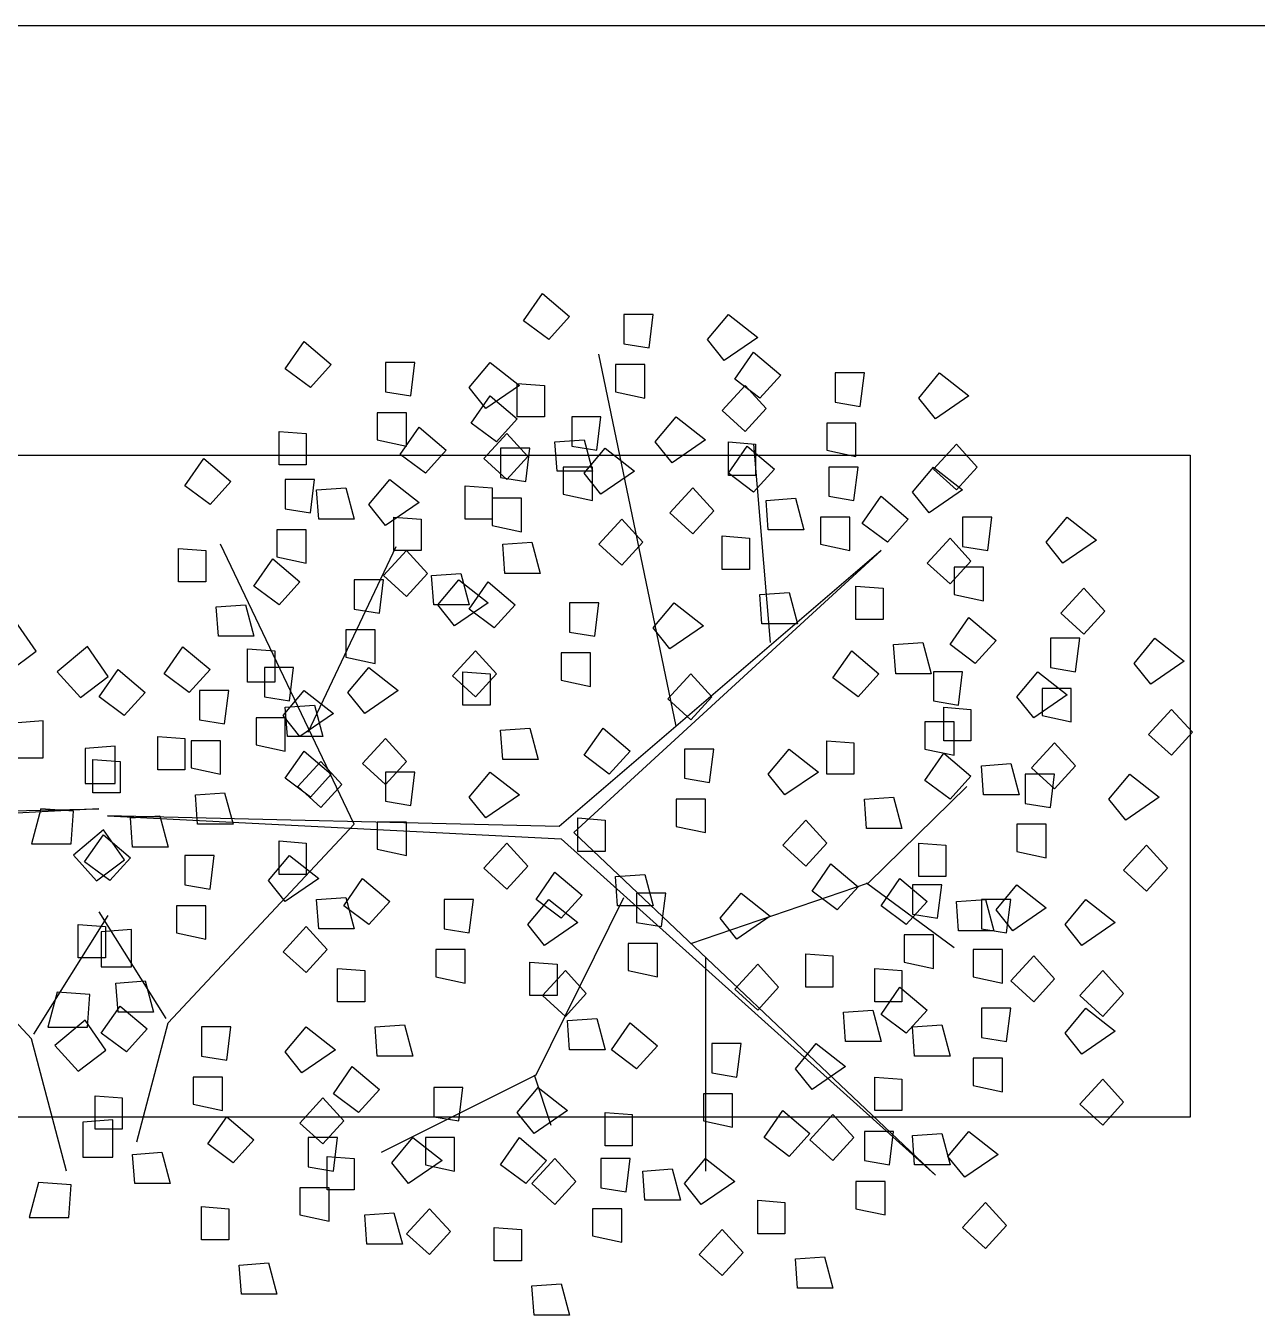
# Model space of a CAD drawing. Header units: millimetres. Extents: x 0 to 25200, y 0 to 17820.
# Drawn here: x 23277 to 23927, y 15668 to 16350 of the extents above; entities that cross this region are included whole.
import ezdxf

# ---------------------------------------------------------------- set-up
doc = ezdxf.new("R2010")
doc.units = ezdxf.units.MM
doc.header["$LTSCALE"] = 100
doc.header["$MEASUREMENT"] = 0
doc.layers.add('CO-TREE', color=251, linetype='Continuous')
doc.layers.add('TB-FORM', color=7, linetype='Continuous')

# ---------------------------------------------------------------- blocks, each defined once
blk = doc.blocks.new('T-208')
at = {"layer": 'CO-TREE'}
for p, q in [((242.04, 247.02), (251.98, 261.38)), ((251.98, 261.38), (266.34, 249.23)), ((255.29, 237.08), (242.04, 247.02)), ((266.34, 249.23), (255.29, 237.08)), ((310.54, 250.34), (295.07, 250.34)), ((295.07, 250.34), (295.07, 234.87)), ((308.33, 232.67), (310.54, 250.34)), ((339.26, 237.08), (350.31, 250.34)), ((350.31, 250.34), (365.78, 238.19)), ((116.08, 221.62), (126.03, 235.98)), ((126.03, 235.98), (140.39, 223.83)), ((295.07, 234.87), (308.33, 232.67)), ((348.1, 226.04), (339.26, 237.08)), ((365.78, 238.19), (348.1, 226.04)), ((322.69, 32.76), (281.81, 229.35)), ((353.63, 216.1), (363.57, 230.46)), ((363.57, 230.46), (377.93, 218.31)), ((129.34, 211.68), (116.08, 221.62)), ((140.39, 223.83), (129.34, 211.68)), ((184.58, 224.94), (169.12, 224.94)), ((169.12, 224.94), (169.12, 209.47)), ((182.37, 207.26), (184.58, 224.94)), ((213.31, 211.68), (224.36, 224.94)), ((224.36, 224.94), (239.83, 212.79)), ((306.12, 223.83), (290.65, 223.83)), ((290.65, 223.83), (290.65, 209.47)), ((306.12, 206.16), (306.12, 223.83)), ((377.93, 218.31), (366.88, 206.16)), ((422.13, 219.41), (406.66, 219.41)), ((406.66, 219.41), (406.66, 203.95)), ((419.92, 201.74), (422.13, 219.41)), ((450.85, 206.16), (461.9, 219.41)), ((461.9, 219.41), (477.37, 207.26)), ((222.15, 200.64), (213.31, 211.68)), ((239.83, 212.79), (222.15, 200.64)), ((238.72, 196.22), (238.72, 213.89)), ((238.72, 213.89), (253.08, 212.79)), ((253.08, 212.79), (253.08, 196.22)), ((347, 199.53), (359.15, 212.79)), ((366.88, 206.16), (353.63, 216.1)), ((359.15, 212.79), (370.2, 200.64)), ((169.12, 209.47), (182.37, 207.26)), ((214.41, 192.91), (224.36, 207.26)), ((224.36, 207.26), (238.72, 195.12)), ((290.65, 209.47), (306.12, 206.16)), ((459.69, 195.12), (450.85, 206.16)), ((477.37, 207.26), (459.69, 195.12)), ((164.7, 198.43), (164.7, 184.07)), ((180.16, 198.43), (164.7, 198.43)), ((180.16, 180.76), (180.16, 198.43)), ((359.15, 188.49), (347, 199.53)), ((370.2, 200.64), (359.15, 188.49)), ((406.66, 203.95), (419.92, 201.74)), ((227.67, 182.97), (214.41, 192.91)), ((238.72, 195.12), (227.67, 182.97)), ((253.08, 196.22), (238.72, 196.22)), ((267.45, 196.22), (267.45, 180.76)), ((282.91, 196.22), (267.45, 196.22)), ((280.71, 178.55), (282.91, 196.22)), ((311.64, 182.97), (322.69, 196.22)), ((322.69, 196.22), (338.16, 184.07)), ((402.24, 192.91), (402.24, 178.55)), ((417.71, 192.91), (402.24, 192.91)), ((417.71, 175.24), (417.71, 192.91)), ((112.77, 170.82), (112.77, 188.49)), ((112.77, 188.49), (127.13, 187.38)), ((127.13, 187.38), (127.13, 170.82)), ((164.7, 184.07), (180.16, 180.76)), ((176.85, 176.34), (186.79, 190.7)), ((186.79, 190.7), (201.16, 178.55)), ((221.04, 174.13), (233.2, 187.38)), ((233.2, 187.38), (244.25, 175.24)), ((258.61, 182.97), (274.08, 184.07)), ((274.08, 184.07), (278.5, 167.5)), ((338.16, 184.07), (320.48, 171.92)), ((201.16, 178.55), (190.11, 166.4)), ((245.35, 179.65), (229.88, 179.65)), ((229.88, 179.65), (229.88, 164.19)), ((243.14, 161.98), (245.35, 179.65)), ((259.71, 167.5), (258.61, 182.97)), ((267.45, 180.76), (280.71, 178.55)), ((274.08, 166.4), (285.12, 179.65)), ((285.12, 179.65), (300.59, 167.5)), ((320.48, 171.92), (311.64, 182.97)), ((350.31, 165.3), (350.31, 182.97)), ((350.31, 182.97), (364.67, 181.86)), ((350.31, 166.4), (360.25, 180.76)), ((360.25, 180.76), (374.62, 168.61)), ((363.57, 181.86), (372.41, 76.94)), ((364.67, 181.86), (364.67, 165.3)), ((402.24, 178.55), (417.71, 175.24)), ((458.59, 168.61), (470.74, 181.86)), ((470.74, 181.86), (481.79, 169.71)), ((-605.7, 176.05), (594.3, 176.05)), ((63.05, 159.77), (72.99, 174.13)), ((72.99, 174.13), (87.36, 161.98)), ((127.13, 170.82), (112.77, 170.82)), ((190.11, 166.4), (176.85, 176.34)), ((233.2, 163.09), (221.04, 174.13)), ((244.25, 175.24), (233.2, 163.09)), ((594.3, 176.05), (594.3, -173.95)), ((229.88, 164.19), (243.14, 161.98)), ((278.5, 167.5), (259.71, 167.5)), ((278.5, 169.71), (263.03, 169.71)), ((263.03, 169.71), (263.03, 155.36)), ((282.91, 155.36), (274.08, 166.4)), ((278.5, 152.04), (278.5, 169.71)), ((300.59, 167.5), (282.91, 155.36)), ((363.57, 156.46), (350.31, 166.4)), ((364.67, 165.3), (350.31, 165.3)), ((374.62, 168.61), (363.57, 156.46)), ((418.81, 169.71), (403.34, 169.71)), ((403.34, 169.71), (403.34, 154.25)), ((416.6, 152.04), (418.81, 169.71)), ((447.54, 156.46), (458.59, 169.71)), ((458.59, 169.71), (474.05, 157.56)), ((470.74, 157.56), (458.59, 168.61)), ((481.79, 169.71), (470.74, 157.56)), ((76.31, 149.83), (63.05, 159.77)), ((87.36, 161.98), (76.31, 149.83)), ((131.55, 163.09), (116.08, 163.09)), ((116.08, 163.09), (116.08, 147.63)), ((129.34, 145.42), (131.55, 163.09)), ((132.66, 157.56), (148.12, 158.67)), ((133.76, 142.1), (132.66, 157.56)), ((148.12, 158.67), (152.54, 142.1)), ((160.28, 149.83), (171.33, 163.09)), ((171.33, 163.09), (186.79, 150.94)), ((211.1, 142.1), (211.1, 159.77)), ((211.1, 159.77), (225.46, 158.67)), ((225.46, 158.67), (225.46, 142.1)), ((319.37, 145.42), (331.53, 158.67)), ((331.53, 158.67), (342.58, 146.52)), ((474.05, 157.56), (456.38, 145.42)), ((186.79, 150.94), (169.12, 138.79)), ((240.93, 153.15), (225.46, 153.15)), ((225.46, 153.15), (225.46, 138.79)), ((240.93, 135.48), (240.93, 153.15)), ((263.03, 155.36), (278.5, 152.04)), ((370.2, 152.04), (385.67, 153.15)), ((371.3, 136.58), (370.2, 152.04)), ((385.67, 153.15), (390.09, 136.58)), ((403.34, 154.25), (416.6, 152.04)), ((421.02, 139.89), (430.96, 154.25)), ((430.96, 154.25), (445.33, 142.1)), ((456.38, 145.42), (447.54, 156.46)), ((116.08, 147.63), (129.34, 145.42)), ((169.12, 138.79), (160.28, 149.83)), ((173.54, 125.54), (173.54, 143.21)), ((173.54, 143.21), (187.9, 142.1)), ((331.53, 134.37), (319.37, 145.42)), ((342.58, 146.52), (331.53, 134.37)), ((414.39, 143.21), (398.92, 143.21)), ((398.92, 143.21), (398.92, 128.85)), ((414.39, 125.54), (414.39, 143.21)), ((489.52, 143.21), (474.05, 143.21)), ((474.05, 143.21), (474.05, 127.75)), ((487.31, 125.54), (489.52, 143.21)), ((518.25, 129.95), (529.3, 143.21)), ((529.3, 143.21), (544.76, 131.06)), ((127.13, 136.58), (111.66, 136.58)), ((111.66, 136.58), (111.66, 122.22)), ((127.13, 118.91), (127.13, 136.58)), ((152.54, 142.1), (133.76, 142.1)), ((187.9, 142.1), (187.9, 125.54)), ((225.46, 142.1), (211.1, 142.1)), ((225.46, 138.79), (240.93, 135.48)), ((281.81, 128.85), (293.96, 142.1)), ((293.96, 142.1), (305.01, 129.95)), ((390.09, 136.58), (371.3, 136.58)), ((434.28, 129.95), (421.02, 139.89)), ((445.33, 142.1), (434.28, 129.95)), ((230.99, 128.85), (246.46, 129.95)), ((246.46, 129.95), (250.87, 113.39)), ((305.01, 129.95), (293.96, 117.81)), ((347, 115.6), (347, 133.27)), ((347, 133.27), (361.36, 132.16)), ((361.36, 132.16), (361.36, 115.6)), ((455.27, 118.91), (467.42, 132.16)), ((467.42, 132.16), (478.47, 120.01)), ((527.09, 118.91), (518.25, 129.95)), ((544.76, 131.06), (527.09, 118.91)), ((59.74, 108.97), (59.74, 126.64)), ((59.74, 126.64), (74.1, 125.54)), ((74.1, 125.54), (74.1, 108.97)), ((152.54, -19.14), (81.83, 128.85)), ((128.24, 29.45), (174.64, 127.75)), ((168.01, 112.28), (180.16, 125.54)), ((187.9, 125.54), (173.54, 125.54)), ((180.16, 125.54), (191.21, 113.39)), ((232.09, 113.39), (230.99, 128.85)), ((430.96, 125.54), (260.82, -20.25)), ((268.55, -23.56), (430.96, 125.54)), ((293.96, 117.81), (281.81, 128.85)), ((398.92, 128.85), (414.39, 125.54)), ((474.05, 127.75), (487.31, 125.54)), ((99.51, 106.76), (109.45, 121.12)), ((109.45, 121.12), (123.82, 108.97)), ((111.66, 122.22), (127.13, 118.91)), ((467.42, 107.87), (455.27, 118.91)), ((478.47, 120.01), (467.42, 107.87)), ((469.63, 116.7), (469.63, 102.34)), ((485.1, 116.7), (469.63, 116.7)), ((485.1, 99.03), (485.1, 116.7)), ((168.01, 110.07), (152.54, 110.07)), ((152.54, 110.07), (152.54, 94.61)), ((165.8, 92.4), (168.01, 110.07)), ((180.16, 101.24), (168.01, 112.28)), ((191.21, 113.39), (180.16, 101.24)), ((193.42, 112.28), (208.89, 113.39)), ((194.53, 96.82), (193.42, 112.28)), ((196.74, 96.82), (207.79, 110.07)), ((207.79, 110.07), (223.25, 97.93)), ((208.89, 113.39), (213.31, 96.82)), ((250.87, 113.39), (232.09, 113.39)), ((361.36, 115.6), (347, 115.6)), ((74.1, 108.97), (59.74, 108.97)), ((112.77, 96.82), (99.51, 106.76)), ((123.82, 108.97), (112.77, 96.82)), ((213.31, 94.61), (223.25, 108.97)), ((223.25, 108.97), (237.62, 96.82)), ((366.88, 102.34), (382.35, 103.45)), ((367.99, 86.88), (366.88, 102.34)), ((382.35, 103.45), (386.77, 86.88)), ((417.71, 89.09), (417.71, 106.76)), ((417.71, 106.76), (432.07, 105.66)), ((432.07, 105.66), (432.07, 89.09)), ((469.63, 102.34), (485.1, 99.03)), ((525.98, 92.4), (538.13, 105.66)), ((538.13, 105.66), (549.18, 93.51)), ((79.62, 95.72), (95.09, 96.82)), ((80.73, 80.26), (79.62, 95.72)), ((95.09, 96.82), (99.51, 80.26)), ((213.31, 96.82), (194.53, 96.82)), ((205.58, 85.78), (196.74, 96.82)), ((223.25, 97.93), (205.58, 85.78)), ((237.62, 96.82), (226.57, 84.67)), ((281.81, 97.93), (266.34, 97.93)), ((266.34, 97.93), (266.34, 82.46)), ((279.6, 80.26), (281.81, 97.93)), ((310.54, 84.67), (321.58, 97.93)), ((321.58, 97.93), (337.05, 85.78)), ((152.54, 94.61), (165.8, 92.4)), ((226.57, 84.67), (213.31, 94.61)), ((432.07, 89.09), (417.71, 89.09)), ((467.42, 75.84), (477.37, 90.19)), ((477.37, 90.19), (491.73, 78.05)), ((538.13, 81.36), (525.98, 92.4)), ((549.18, 93.51), (538.13, 81.36)), ((-15.53, 72.42), (-26.58, 88.38)), ((163.59, 83.57), (148.12, 83.57)), ((148.12, 83.57), (148.12, 69.21)), ((163.59, 65.9), (163.59, 83.57)), ((266.34, 82.46), (279.6, 80.26)), ((319.37, 73.63), (310.54, 84.67)), ((337.05, 85.78), (319.37, 73.63)), ((386.77, 86.88), (367.99, 86.88)), ((99.51, 80.26), (80.73, 80.26)), ((437.59, 75.84), (453.06, 76.94)), ((438.7, 60.38), (437.59, 75.84)), ((453.06, 76.94), (457.48, 60.38)), ((480.68, 65.9), (467.42, 75.84)), ((491.73, 78.05), (480.68, 65.9)), ((535.92, 79.15), (520.46, 79.15)), ((520.46, 79.15), (520.46, 63.69)), ((533.71, 61.48), (535.92, 79.15)), ((564.65, 65.9), (575.7, 79.15)), ((575.7, 79.15), (591.17, 67)), ((-30.26, 61.38), (-15.53, 72.42)), ((11.48, 74.88), (-4.48, 61.38)), ((22.53, 58.93), (11.48, 74.88)), ((52, 60.38), (61.95, 74.73)), ((61.95, 74.73), (76.31, 62.58)), ((96.2, 73.63), (110.56, 72.52)), ((96.2, 55.96), (96.2, 73.63)), ((110.56, 72.52), (110.56, 55.96)), ((148.12, 69.21), (163.59, 65.9)), ((204.47, 59.27), (216.62, 72.52)), ((216.62, 72.52), (227.67, 60.38)), ((277.39, 71.42), (261.92, 71.42)), ((261.92, 71.42), (261.92, 57.06)), ((277.39, 53.75), (277.39, 71.42)), ((405.55, 58.17), (415.5, 72.52)), ((415.5, 72.52), (429.86, 60.38)), ((-4.48, 61.38), (7.8, 47.88)), ((17.75, 48.23), (27.7, 62.58)), ((27.7, 62.58), (42.06, 50.44)), ((76.31, 62.58), (65.26, 50.44)), ((120.5, 63.69), (105.03, 63.69)), ((105.03, 63.69), (105.03, 48.23)), ((118.29, 46.02), (120.5, 63.69)), ((149.23, 50.44), (160.28, 63.69)), ((160.28, 63.69), (175.74, 51.54)), ((210, 43.81), (210, 61.48)), ((210, 61.48), (224.36, 60.38)), ((474.05, 61.48), (458.59, 61.48)), ((458.59, 61.48), (458.59, 46.02)), ((471.84, 43.81), (474.05, 61.48)), ((502.78, 48.23), (513.83, 61.48)), ((513.83, 61.48), (529.3, 49.33)), ((520.46, 63.69), (533.71, 61.48)), ((573.49, 54.85), (564.65, 65.9)), ((591.17, 67), (573.49, 54.85)), ((7.8, 47.88), (22.53, 58.93)), ((65.26, 50.44), (52, 60.38)), ((110.56, 55.96), (96.2, 55.96)), ((216.62, 48.23), (204.47, 59.27)), ((227.67, 60.38), (216.62, 48.23)), ((224.36, 60.38), (224.36, 43.81)), ((261.92, 57.06), (277.39, 53.75)), ((318.27, 47.12), (330.42, 60.38)), ((330.42, 60.38), (341.47, 48.23)), ((418.81, 48.23), (405.55, 58.17)), ((429.86, 60.38), (418.81, 48.23)), ((457.48, 60.38), (438.7, 60.38)), ((31.01, 38.29), (17.75, 48.23)), ((42.06, 50.44), (31.01, 38.29)), ((86.25, 51.54), (70.78, 51.54)), ((70.78, 51.54), (70.78, 36.08)), ((84.04, 33.87), (86.25, 51.54)), ((105.03, 48.23), (118.29, 46.02)), ((114.98, 38.29), (126.03, 51.54)), ((126.03, 51.54), (141.49, 39.39)), ((158.07, 39.39), (149.23, 50.44)), ((175.74, 51.54), (158.07, 39.39)), ((341.47, 48.23), (330.42, 36.08)), ((511.62, 37.18), (502.78, 48.23)), ((529.3, 49.33), (511.62, 37.18)), ((531.51, 52.64), (516.04, 52.64)), ((516.04, 52.64), (516.04, 38.29)), ((531.51, 34.97), (531.51, 52.64)), ((116.08, 42.7), (131.55, 43.81)), ((117.19, 27.24), (116.08, 42.7)), ((131.55, 43.81), (135.97, 27.24)), ((224.36, 43.81), (210, 43.81)), ((330.42, 36.08), (318.27, 47.12)), ((458.59, 46.02), (471.84, 43.81)), ((464.11, 25.03), (464.11, 42.7)), ((464.11, 42.7), (478.47, 41.6)), ((478.47, 41.6), (478.47, 25.03)), ((572.38, 28.35), (584.54, 41.6)), ((584.54, 41.6), (595.59, 29.45)), ((-11.84, 35.61), (-27.8, 34.38)), ((-11.84, 15.98), (-11.84, 35.61)), ((70.78, 36.08), (84.04, 33.87)), ((116.08, 37.18), (100.62, 37.18)), ((100.62, 37.18), (100.62, 22.82)), ((123.82, 27.24), (114.98, 38.29)), ((116.08, 19.51), (116.08, 37.18)), ((141.49, 39.39), (123.82, 27.24)), ((469.63, 34.97), (454.17, 34.97)), ((454.17, 34.97), (454.17, 20.62)), ((469.63, 17.3), (469.63, 34.97)), ((516.04, 38.29), (531.51, 34.97)), ((229.88, 30.56), (245.35, 31.66)), ((230.99, 15.09), (229.88, 30.56)), ((245.35, 31.66), (249.77, 15.09)), ((274.08, 17.3), (284.02, 31.66)), ((284.02, 31.66), (298.38, 19.51)), ((584.54, 17.3), (572.38, 28.35)), ((595.59, 29.45), (584.54, 17.3)), ((26.21, 22.11), (10.25, 20.88)), ((10.25, 20.88), (10.25, 2.48)), ((26.21, 2.48), (26.21, 22.11)), ((48.69, 9.57), (48.69, 27.24)), ((48.69, 27.24), (63.05, 26.14)), ((63.05, 26.14), (63.05, 9.57)), ((81.83, 25.03), (66.37, 25.03)), ((66.37, 25.03), (66.37, 10.68)), ((81.83, 7.36), (81.83, 25.03)), ((100.62, 22.82), (116.08, 19.51)), ((135.97, 27.24), (117.19, 27.24)), ((156.96, 12.89), (169.12, 26.14)), ((169.12, 26.14), (180.16, 13.99)), ((342.58, 20.62), (327.11, 20.62)), ((327.11, 20.62), (327.11, 5.15)), ((340.37, 2.95), (342.58, 20.62)), ((371.3, 7.36), (382.35, 20.62)), ((382.35, 20.62), (397.82, 8.47)), ((402.24, 7.36), (402.24, 25.03)), ((402.24, 25.03), (416.6, 23.93)), ((416.6, 23.93), (416.6, 7.36)), ((454.17, 20.62), (469.63, 17.3)), ((478.47, 25.03), (464.11, 25.03)), ((510.51, 10.68), (522.67, 23.93)), ((522.67, 23.93), (533.71, 11.78)), ((-27.8, 15.98), (-11.84, 15.98)), ((14.44, -2.58), (14.44, 15.09)), ((14.44, 15.09), (28.8, 13.99)), ((28.8, 13.99), (28.8, -2.58)), ((116.08, 5.15), (126.03, 19.51)), ((122.71, 0.74), (134.87, 13.99)), ((126.03, 19.51), (140.39, 7.36)), ((134.87, 13.99), (145.91, 1.84)), ((180.16, 13.99), (169.12, 1.84)), ((249.77, 15.09), (230.99, 15.09)), ((287.33, 7.36), (274.08, 17.3)), ((298.38, 19.51), (287.33, 7.36)), ((454.17, 4.05), (464.11, 18.41)), ((464.11, 18.41), (478.47, 6.26)), ((63.05, 9.57), (48.69, 9.57)), ((66.37, 10.68), (81.83, 7.36)), ((140.39, 7.36), (129.34, -4.79)), ((169.12, 1.84), (156.96, 12.89)), ((184.58, 8.47), (169.12, 8.47)), ((169.12, 8.47), (169.12, -6.99)), ((182.37, -9.2), (184.58, 8.47)), ((213.31, -4.79), (224.36, 8.47)), ((224.36, 8.47), (239.83, -3.68)), ((380.14, -3.68), (371.3, 7.36)), ((397.82, 8.47), (380.14, -3.68)), ((416.6, 7.36), (402.24, 7.36)), ((484, 11.78), (499.46, 12.89)), ((485.1, -3.68), (484, 11.78)), ((499.46, 12.89), (503.88, -3.68)), ((522.67, 7.36), (507.2, 7.36)), ((507.2, 7.36), (507.2, -8.1)), ((522.67, -0.37), (510.51, 10.68)), ((520.46, -10.31), (522.67, 7.36)), ((533.71, 11.78), (522.67, -0.37)), ((551.39, -5.89), (562.44, 7.36)), ((562.44, 7.36), (577.91, -4.79)), ((10.25, 2.48), (26.21, 2.48)), ((129.34, -4.79), (116.08, 5.15)), ((134.87, -10.31), (122.71, 0.74)), ((145.91, 1.84), (134.87, -10.31)), ((327.11, 5.15), (340.37, 2.95)), ((424.34, -50.07), (476.26, 0.74)), ((467.42, -5.89), (454.17, 4.05)), ((478.47, 6.26), (467.42, -5.89)), ((28.8, -2.58), (14.44, -2.58)), ((68.57, -3.68), (84.04, -2.58)), ((69.68, -19.14), (68.57, -3.68)), ((84.04, -2.58), (88.46, -19.14)), ((222.15, -15.83), (213.31, -4.79)), ((239.83, -3.68), (222.15, -15.83)), ((338.16, -5.89), (322.69, -5.89)), ((322.69, -5.89), (322.69, -20.25)), ((338.16, -23.56), (338.16, -5.89)), ((422.13, -5.89), (437.59, -4.79)), ((423.23, -21.35), (422.13, -5.89)), ((437.59, -4.79), (442.01, -21.35)), ((503.88, -3.68), (485.1, -3.68)), ((560.23, -16.93), (551.39, -5.89)), ((577.91, -4.79), (560.23, -16.93)), ((17.62, -11.02), (-248.77, -24.52)), ((-247.54, -17.16), (17.62, -11.02)), ((-13.07, -11.02), (-17.98, -29.43)), ((4.11, -12.25), (-13.07, -11.02)), ((2.89, -29.43), (4.11, -12.25)), ((169.12, -6.99), (182.37, -9.2)), ((507.2, -8.1), (520.46, -10.31)), ((-17.98, -132.51), (-127.24, -15.93)), ((260.82, -20.25), (22.17, -14.73)), ((22.17, -14.73), (261.92, -26.87)), ((34.32, -15.83), (49.79, -14.73)), ((35.43, -31.29), (34.32, -15.83)), ((49.79, -14.73), (54.21, -31.29)), ((54.21, -124.06), (152.54, -19.14)), ((88.46, -19.14), (69.68, -19.14)), ((180.16, -18.04), (164.7, -18.04)), ((164.7, -18.04), (164.7, -32.4)), ((180.16, -35.71), (180.16, -18.04)), ((270.76, -33.5), (270.76, -15.83)), ((270.76, -15.83), (285.12, -16.93)), ((285.12, -16.93), (285.12, -33.5)), ((322.69, -20.25), (338.16, -23.56)), ((379.04, -30.19), (391.19, -16.93)), ((391.19, -16.93), (402.24, -29.08)), ((518.25, -19.14), (502.78, -19.14)), ((502.78, -19.14), (502.78, -33.5)), ((518.25, -36.81), (518.25, -19.14)), ((20.07, -22.07), (4.11, -35.56)), ((10.02, -39.02), (19.96, -24.67)), ((19.96, -24.67), (34.32, -36.81)), ((31.12, -38.02), (20.07, -22.07)), ((261.92, -26.87), (459.69, -204.69)), ((459.69, -204.69), (268.55, -23.56)), ((442.01, -21.35), (423.23, -21.35)), ((-17.98, -29.43), (2.89, -29.43)), ((54.21, -31.29), (35.43, -31.29)), ((112.77, -45.65), (112.77, -27.98)), ((112.77, -27.98), (127.13, -29.08)), ((127.13, -29.08), (127.13, -45.65)), ((164.7, -32.4), (180.16, -35.71)), ((221.04, -42.34), (233.2, -29.08)), ((233.2, -29.08), (244.25, -41.23)), ((285.12, -33.5), (270.76, -33.5)), ((391.19, -41.23), (379.04, -30.19)), ((402.24, -29.08), (391.19, -41.23)), ((450.85, -46.75), (450.85, -29.08)), ((450.85, -29.08), (465.21, -30.19)), ((465.21, -30.19), (465.21, -46.75)), ((502.78, -33.5), (518.25, -36.81)), ((559.13, -43.44), (571.28, -30.19)), ((571.28, -30.19), (582.33, -42.34)), ((4.11, -35.56), (16.39, -49.06)), ((23.28, -48.96), (10.02, -39.02)), ((16.39, -49.06), (31.12, -38.02)), ((34.32, -36.81), (23.28, -48.96)), ((78.52, -35.71), (63.05, -35.71)), ((63.05, -35.71), (63.05, -51.17)), ((76.31, -53.38), (78.52, -35.71)), ((107.24, -48.96), (118.29, -35.71)), ((118.29, -35.71), (133.76, -47.86)), ((394.5, -54.49), (404.45, -40.13)), ((404.45, -40.13), (418.81, -52.28)), ((127.13, -45.65), (112.77, -45.65)), ((233.2, -53.38), (221.04, -42.34)), ((244.25, -41.23), (233.2, -53.38)), ((248.66, -58.9), (258.61, -44.55)), ((258.61, -44.55), (272.97, -56.69)), ((290.65, -46.75), (306.12, -45.65)), ((291.75, -62.22), (290.65, -46.75)), ((306.12, -45.65), (310.54, -62.22)), ((465.21, -46.75), (450.85, -46.75)), ((571.28, -54.49), (559.13, -43.44)), ((582.33, -42.34), (571.28, -54.49)), ((63.05, -51.17), (76.31, -53.38)), ((116.08, -60.01), (107.24, -48.96)), ((133.76, -47.86), (116.08, -60.01)), ((147.02, -62.22), (156.96, -47.86)), ((156.96, -47.86), (171.33, -60.01)), ((330.42, -82.1), (424.34, -50.07)), ((407.76, -64.42), (394.5, -54.49)), ((418.81, -52.28), (407.76, -64.42)), ((423.23, -50.07), (469.63, -84.3)), ((430.96, -62.22), (440.91, -47.86)), ((440.91, -47.86), (455.27, -60.01)), ((463, -51.17), (447.54, -51.17)), ((447.54, -51.17), (447.54, -66.63)), ((460.8, -68.84), (463, -51.17)), ((491.73, -64.42), (502.78, -51.17)), ((502.78, -51.17), (518.25, -63.32)), ((132.66, -58.9), (148.12, -57.8)), ((133.76, -74.36), (132.66, -58.9)), ((148.12, -57.8), (152.54, -74.36)), ((171.33, -60.01), (160.28, -72.16)), ((215.52, -58.9), (200.05, -58.9)), ((200.05, -58.9), (200.05, -74.36)), ((213.31, -76.57), (215.52, -58.9)), ((244.25, -72.16), (255.29, -58.9)), ((248.66, -151.67), (295.07, -57.8)), ((261.92, -68.84), (248.66, -58.9)), ((255.29, -58.9), (270.76, -71.05)), ((272.97, -56.69), (261.92, -68.84)), ((317.17, -55.59), (301.7, -55.59)), ((301.7, -55.59), (301.7, -71.05)), ((314.96, -73.26), (317.17, -55.59)), ((345.89, -68.84), (356.94, -55.59)), ((356.94, -55.59), (372.41, -67.74)), ((455.27, -60.01), (444.22, -72.16)), ((470.74, -60.01), (486.21, -58.9)), ((471.84, -75.47), (470.74, -60.01)), ((499.46, -58.9), (484, -58.9)), ((484, -58.9), (484, -74.36)), ((486.21, -58.9), (490.63, -75.47)), ((497.26, -76.57), (499.46, -58.9)), ((528.19, -72.16), (539.24, -58.9)), ((539.24, -58.9), (554.71, -71.05)), ((-16.75, -130.05), (22.53, -67.47)), ((53.11, -121.86), (17.75, -65.53)), ((58.63, -62.22), (58.63, -76.57)), ((74.1, -62.22), (58.63, -62.22)), ((74.1, -79.89), (74.1, -62.22)), ((160.28, -72.16), (147.02, -62.22)), ((310.54, -62.22), (291.75, -62.22)), ((372.41, -67.74), (354.73, -79.89)), ((444.22, -72.16), (430.96, -62.22)), ((447.54, -66.63), (460.8, -68.84)), ((500.57, -75.47), (491.73, -64.42)), ((518.25, -63.32), (500.57, -75.47)), ((6.7, -89.83), (6.7, -72.16)), ((6.7, -72.16), (21.07, -73.26)), ((34.8, -74.83), (18.85, -76.06)), ((21.07, -73.26), (21.07, -89.83)), ((34.8, -94.47), (34.8, -74.83)), ((114.98, -86.51), (127.13, -73.26)), ((127.13, -73.26), (138.18, -85.41)), ((152.54, -74.36), (133.76, -74.36)), ((200.05, -74.36), (213.31, -76.57)), ((253.08, -83.2), (244.25, -72.16)), ((270.76, -71.05), (253.08, -83.2)), ((301.7, -71.05), (314.96, -73.26)), ((354.73, -79.89), (345.89, -68.84)), ((484, -74.36), (497.26, -76.57)), ((537.03, -83.2), (528.19, -72.16)), ((554.71, -71.05), (537.03, -83.2)), ((18.85, -76.06), (18.85, -94.47)), ((58.63, -76.57), (74.1, -79.89)), ((458.59, -77.68), (443.12, -77.68)), ((443.12, -77.68), (443.12, -92.04)), ((458.59, -95.35), (458.59, -77.68)), ((490.63, -75.47), (471.84, -75.47)), ((127.13, -97.56), (114.98, -86.51)), ((138.18, -85.41), (127.13, -97.56)), ((211.1, -85.41), (195.63, -85.41)), ((195.63, -85.41), (195.63, -99.77)), ((211.1, -103.08), (211.1, -85.41)), ((312.75, -82.1), (297.28, -82.1)), ((297.28, -82.1), (297.28, -96.45)), ((312.75, -99.77), (312.75, -82.1)), ((391.19, -105.29), (391.19, -87.62)), ((391.19, -87.62), (405.55, -88.72)), ((479.58, -85.41), (479.58, -99.77)), ((495.05, -85.41), (479.58, -85.41)), ((495.05, -103.08), (495.05, -85.41)), ((21.07, -89.83), (6.7, -89.83)), ((18.85, -94.47), (34.8, -94.47)), ((143.7, -113.02), (143.7, -95.35)), ((143.7, -95.35), (158.07, -96.45)), ((245.35, -109.71), (245.35, -92.04)), ((245.35, -92.04), (259.71, -93.14)), ((259.71, -93.14), (259.71, -109.71)), ((338.16, -89.83), (338.16, -202.48)), ((353.63, -106.39), (365.78, -93.14)), ((365.78, -93.14), (376.83, -105.29)), ((405.55, -88.72), (405.55, -105.29)), ((427.65, -113.02), (427.65, -95.35)), ((427.65, -95.35), (442.01, -96.45)), ((443.12, -92.04), (458.59, -95.35)), ((499.46, -101.98), (511.62, -88.72)), ((511.62, -88.72), (522.67, -100.87)), ((26.59, -103.08), (42.06, -101.98)), ((42.06, -101.98), (46.48, -118.54)), ((158.07, -96.45), (158.07, -113.02)), ((195.63, -99.77), (211.1, -103.08)), ((251.98, -109.71), (264.13, -96.45)), ((264.13, -96.45), (275.18, -108.6)), ((297.28, -96.45), (312.75, -99.77)), ((442.01, -96.45), (442.01, -113.02)), ((479.58, -99.77), (495.05, -103.08)), ((511.62, -113.02), (499.46, -101.98)), ((522.67, -100.87), (511.62, -113.02)), ((535.92, -109.71), (548.08, -96.45)), ((548.08, -96.45), (559.13, -108.6)), ((-4.48, -107.96), (-9.39, -126.37)), ((12.71, -109.19), (-4.48, -107.96)), ((27.7, -118.54), (26.59, -103.08)), ((275.18, -108.6), (264.13, -120.75)), ((365.78, -117.44), (353.63, -106.39)), ((376.83, -105.29), (365.78, -117.44)), ((405.55, -105.29), (391.19, -105.29)), ((430.96, -119.65), (440.91, -105.29)), ((440.91, -105.29), (455.27, -117.44)), ((559.13, -108.6), (548.08, -120.75)), ((11.48, -126.37), (12.71, -109.19)), ((18.86, -129.59), (28.8, -115.23)), ((28.8, -115.23), (43.16, -127.38)), ((158.07, -113.02), (143.7, -113.02)), ((259.71, -109.71), (245.35, -109.71)), ((264.13, -120.75), (251.98, -109.71)), ((442.01, -113.02), (427.65, -113.02)), ((548.08, -120.75), (535.92, -109.71)), ((10.25, -122.69), (-5.71, -136.19)), ((21.3, -138.64), (10.25, -122.69)), ((46.48, -118.54), (27.7, -118.54)), ((265.24, -122.96), (280.71, -121.86)), ((280.71, -121.86), (285.12, -138.42)), ((411.08, -118.54), (426.54, -117.44)), ((412.18, -134), (411.08, -118.54)), ((426.54, -117.44), (430.96, -134)), ((444.22, -129.59), (430.96, -119.65)), ((455.27, -117.44), (444.22, -129.59)), ((484, -116.33), (484, -131.79)), ((499.46, -116.33), (484, -116.33)), ((497.26, -134), (499.46, -116.33)), ((528.19, -129.59), (539.24, -116.33)), ((539.24, -116.33), (554.71, -128.48)), ((-9.39, -126.37), (11.48, -126.37)), ((43.16, -127.38), (32.11, -139.53)), ((37.64, -187.02), (54.21, -124.06)), ((87.36, -126.27), (71.89, -126.27)), ((71.89, -126.27), (71.89, -141.73)), ((85.15, -143.94), (87.36, -126.27)), ((116.08, -139.53), (127.13, -126.27)), ((127.13, -126.27), (142.6, -138.42)), ((163.59, -126.27), (179.06, -125.17)), ((164.7, -141.73), (163.59, -126.27)), ((179.06, -125.17), (183.48, -141.73)), ((266.34, -138.42), (265.24, -122.96)), ((288.44, -138.42), (298.38, -124.06)), ((298.38, -124.06), (312.75, -136.21)), ((447.54, -126.27), (463, -125.17)), ((448.64, -141.73), (447.54, -126.27)), ((463, -125.17), (467.42, -141.73)), ((554.71, -128.48), (537.03, -140.63)), ((0.43, -202.45), (-17.98, -132.51)), ((-5.71, -136.19), (6.57, -149.69)), ((32.11, -139.53), (18.86, -129.59)), ((312.75, -136.21), (301.7, -148.36)), ((356.94, -135.11), (341.47, -135.11)), ((341.47, -135.11), (341.47, -150.57)), ((354.73, -152.78), (356.94, -135.11)), ((385.67, -148.36), (396.71, -135.11)), ((396.71, -135.11), (412.18, -147.26)), ((430.96, -134), (412.18, -134)), ((484, -131.79), (497.26, -134)), ((537.03, -140.63), (528.19, -129.59)), ((6.57, -149.69), (21.3, -138.64)), ((71.89, -141.73), (85.15, -143.94)), ((124.92, -150.57), (116.08, -139.53)), ((142.6, -138.42), (124.92, -150.57)), ((183.48, -141.73), (164.7, -141.73)), ((285.12, -138.42), (266.34, -138.42)), ((301.7, -148.36), (288.44, -138.42)), ((467.42, -141.73), (448.64, -141.73)), ((479.58, -142.84), (479.58, -157.2)), ((495.05, -142.84), (479.58, -142.84)), ((495.05, -160.51), (495.05, -142.84)), ((141.49, -161.61), (151.44, -147.26)), ((151.44, -147.26), (165.8, -159.41)), ((394.5, -159.41), (385.67, -148.36)), ((412.18, -147.26), (394.5, -159.41)), ((82.94, -152.78), (67.47, -152.78)), ((67.47, -152.78), (67.47, -167.14)), ((82.94, -170.45), (82.94, -152.78)), ((166.91, -192.54), (248.66, -151.67)), ((247.56, -151.67), (256.4, -178.18)), ((341.47, -150.57), (354.73, -152.78)), ((427.65, -152.78), (442.01, -153.88)), ((427.65, -170.45), (427.65, -152.78)), ((442.01, -153.88), (442.01, -170.45)), ((535.92, -167.14), (548.08, -153.88)), ((548.08, -153.88), (559.13, -166.03)), ((15.54, -180.39), (15.54, -162.72)), ((15.54, -162.72), (29.91, -163.82)), ((154.75, -171.55), (141.49, -161.61)), ((165.8, -159.41), (154.75, -171.55)), ((210, -158.3), (194.53, -158.3)), ((194.53, -158.3), (194.53, -173.76)), ((207.79, -175.97), (210, -158.3)), ((238.72, -171.55), (249.77, -158.3)), ((249.77, -158.3), (265.24, -170.45)), ((352.52, -161.61), (337.05, -161.61)), ((337.05, -161.61), (337.05, -175.97)), ((352.52, -179.29), (352.52, -161.61)), ((479.58, -157.2), (495.05, -160.51)), ((29.91, -163.82), (29.91, -180.39)), ((67.47, -167.14), (82.94, -170.45)), ((123.82, -177.08), (135.97, -163.82)), ((135.97, -163.82), (147.02, -175.97)), ((548.08, -178.18), (535.92, -167.14)), ((559.13, -166.03), (548.08, -178.18)), ((594.3, -173.95), (-605.7, -173.95)), ((24.98, -175.46), (9.02, -176.68)), ((9.02, -176.68), (9.02, -195.09)), ((24.98, -195.09), (24.98, -175.46)), ((75.2, -188.12), (85.15, -173.76)), ((85.15, -173.76), (99.51, -185.91)), ((135.97, -188.12), (123.82, -177.08)), ((147.02, -175.97), (135.97, -188.12)), ((194.53, -173.76), (207.79, -175.97)), ((247.56, -182.6), (238.72, -171.55)), ((265.24, -170.45), (247.56, -182.6)), ((285.12, -171.55), (299.49, -172.66)), ((285.12, -189.23), (285.12, -171.55)), ((299.49, -172.66), (299.49, -189.23)), ((337.05, -175.97), (352.52, -179.29)), ((369.09, -184.81), (379.04, -170.45)), ((379.04, -170.45), (393.4, -182.6)), ((393.4, -185.91), (405.55, -172.66)), ((405.55, -172.66), (416.6, -184.81)), ((442.01, -170.45), (427.65, -170.45)), ((29.91, -180.39), (15.54, -180.39)), ((393.4, -182.6), (382.35, -194.75)), ((422.13, -181.49), (422.13, -196.96)), ((437.59, -181.49), (422.13, -181.49)), ((435.38, -199.17), (437.59, -181.49)), ((447.54, -183.7), (463, -182.6)), ((448.64, -199.17), (447.54, -183.7)), ((463, -182.6), (467.42, -199.17)), ((466.32, -194.75), (477.37, -181.49)), ((477.37, -181.49), (492.84, -193.64)), ((88.46, -198.06), (75.2, -188.12)), ((99.51, -185.91), (88.46, -198.06)), ((143.7, -184.81), (128.24, -184.81)), ((128.24, -184.81), (128.24, -200.27)), ((141.49, -202.48), (143.7, -184.81)), ((172.43, -198.06), (183.48, -184.81)), ((183.48, -184.81), (198.95, -196.96)), ((205.58, -184.81), (190.11, -184.81)), ((190.11, -184.81), (190.11, -199.17)), ((205.58, -202.48), (205.58, -184.81)), ((229.88, -199.17), (239.83, -184.81)), ((239.83, -184.81), (254.19, -196.96)), ((299.49, -189.23), (285.12, -189.23)), ((382.35, -194.75), (369.09, -184.81)), ((405.55, -196.96), (393.4, -185.91)), ((416.6, -184.81), (405.55, -196.96)), ((9.02, -195.09), (24.98, -195.09)), ((35.43, -193.64), (50.9, -192.54)), ((36.53, -209.1), (35.43, -193.64)), ((50.9, -192.54), (55.32, -209.1)), ((138.18, -212.42), (138.18, -194.75)), ((138.18, -194.75), (152.54, -195.85)), ((152.54, -195.85), (152.54, -212.42)), ((198.95, -196.96), (181.27, -209.1)), ((254.19, -196.96), (243.14, -209.1)), ((246.46, -209.1), (258.61, -195.85)), ((258.61, -195.85), (269.66, -208)), ((298.38, -195.85), (282.91, -195.85)), ((282.91, -195.85), (282.91, -211.31)), ((296.17, -213.52), (298.38, -195.85)), ((327.11, -209.1), (338.16, -195.85)), ((338.16, -195.85), (353.63, -208)), ((422.13, -196.96), (435.38, -199.17)), ((475.16, -205.79), (466.32, -194.75)), ((492.84, -193.64), (475.16, -205.79)), ((128.24, -200.27), (141.49, -202.48)), ((181.27, -209.1), (172.43, -198.06)), ((190.11, -199.17), (205.58, -202.48)), ((243.14, -209.1), (229.88, -199.17)), ((305.01, -202.48), (320.48, -201.37)), ((306.12, -217.94), (305.01, -202.48)), ((320.48, -201.37), (324.9, -217.94)), ((467.42, -199.17), (448.64, -199.17)), ((-14.3, -208.59), (-19.21, -227)), ((2.89, -209.82), (-14.3, -208.59)), ((1.66, -227), (2.89, -209.82)), ((55.32, -209.1), (36.53, -209.1)), ((258.61, -220.15), (246.46, -209.1)), ((269.66, -208), (258.61, -220.15)), ((335.95, -220.15), (327.11, -209.1)), ((353.63, -208), (335.95, -220.15)), ((417.71, -208), (417.71, -222.36)), ((433.17, -208), (417.71, -208)), ((433.17, -225.67), (433.17, -208)), ((139.29, -211.31), (123.82, -211.31)), ((123.82, -211.31), (123.82, -225.67)), ((152.54, -212.42), (138.18, -212.42)), ((139.29, -228.98), (139.29, -211.31)), ((282.91, -211.31), (296.17, -213.52)), ((324.9, -217.94), (306.12, -217.94)), ((365.78, -217.94), (380.14, -219.04)), ((365.78, -235.61), (365.78, -217.94)), ((71.89, -238.92), (71.89, -221.25)), ((71.89, -221.25), (86.25, -222.36)), ((86.25, -222.36), (86.25, -238.92)), ((158.07, -225.67), (173.54, -224.57)), ((173.54, -224.57), (177.95, -241.13)), ((180.16, -235.61), (192.32, -222.36)), ((192.32, -222.36), (203.37, -234.51)), ((278.5, -222.36), (278.5, -236.72)), ((293.96, -222.36), (278.5, -222.36)), ((293.96, -240.03), (293.96, -222.36)), ((380.14, -219.04), (380.14, -235.61)), ((417.71, -222.36), (433.17, -225.67)), ((474.05, -232.3), (486.21, -219.04)), ((486.21, -219.04), (497.26, -231.19)), ((-19.21, -227), (1.66, -227)), ((123.82, -225.67), (139.29, -228.98)), ((159.17, -241.13), (158.07, -225.67)), ((497.26, -231.19), (486.21, -243.34)), ((192.32, -246.66), (180.16, -235.61)), ((203.37, -234.51), (192.32, -246.66)), ((226.57, -249.97), (226.57, -232.3)), ((226.57, -232.3), (240.93, -233.4)), ((240.93, -233.4), (240.93, -249.97)), ((278.5, -236.72), (293.96, -240.03)), ((334.84, -246.66), (347, -233.4)), ((347, -233.4), (358.04, -245.55)), ((380.14, -235.61), (365.78, -235.61)), ((486.21, -243.34), (474.05, -232.3)), ((86.25, -238.92), (71.89, -238.92)), ((177.95, -241.13), (159.17, -241.13)), ((91.78, -252.18), (107.24, -251.07)), ((92.88, -267.64), (91.78, -252.18)), ((107.24, -251.07), (111.66, -267.64)), ((240.93, -249.97), (226.57, -249.97)), ((347, -257.7), (334.84, -246.66)), ((358.04, -245.55), (347, -257.7)), ((385.67, -248.86), (401.13, -247.76)), ((386.77, -264.33), (385.67, -248.86)), ((401.13, -247.76), (405.55, -264.33)), ((246.46, -263.22), (261.92, -262.12)), ((247.56, -278.68), (246.46, -263.22)), ((261.92, -262.12), (266.34, -278.68)), ((405.55, -264.33), (386.77, -264.33)), ((111.66, -267.64), (92.88, -267.64)), ((266.34, -278.68), (247.56, -278.68))]:
    blk.add_line(p, q, dxfattribs=at)

msp = doc.modelspace()

# ---------------------------------------------------------------- linework, layer by layer
at = {"layer": 'TB-FORM', "color": 8}
msp.add_line((24600, 16350), (13200, 16350), dxfattribs=at)

# ---------------------------------------------------------------- block references
at = {"layer": 'CO-TREE'}
msp.add_blockref('T-208', (23297.65, 15947.05), dxfattribs=at)

doc.saveas('drawing.dxf')
